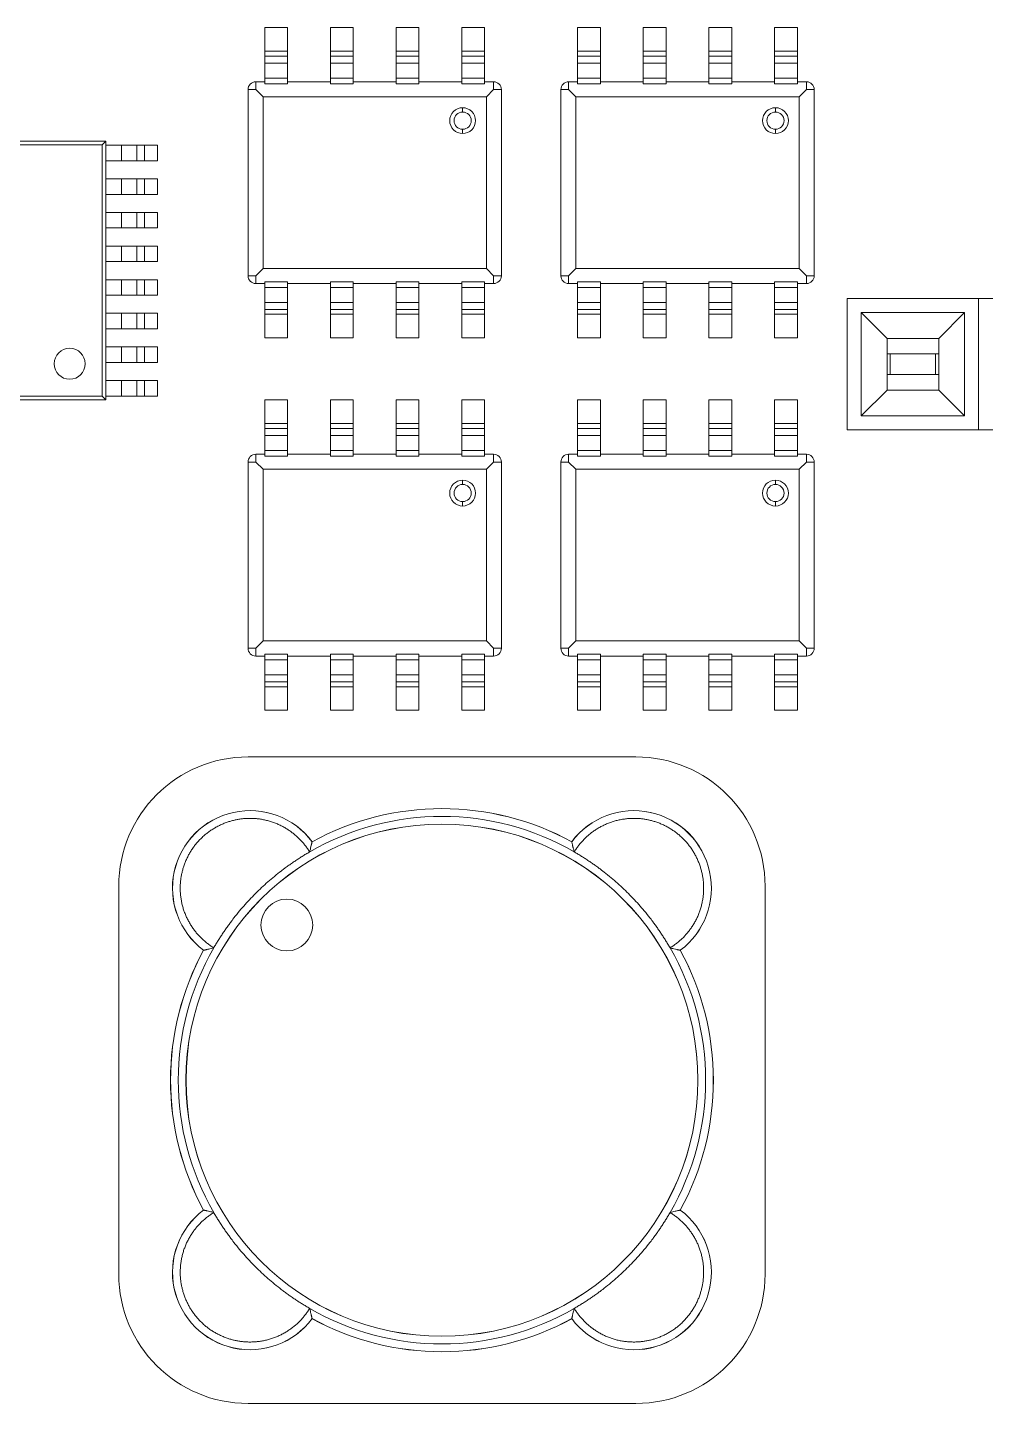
# Model space of a CAD drawing. Header units: millimetres. Extents: x 4 to 289, y 68 to 174.
# Drawn here: x 43.2 to 61.73, y 111.74 to 138.34 of the extents above; entities that cross this region are included whole.
import ezdxf

# ---------------------------------------------------------------- set-up
doc = ezdxf.new("R2010")
doc.units = ezdxf.units.MM
doc.layers.add('1', color=7, linetype='Continuous', true_color=0xffffff)

msp = doc.modelspace()

# ---------------------------------------------------------------- linework, layer by layer
at = {"layer": '1', "color": 155, "linetype": 'Continuous', "lineweight": 18}
for p, q in [((47.789, 138.339), (47.789, 137.884)), ((48.229, 138.339), (47.789, 138.339)), ((48.229, 138.339), (48.229, 137.884)), ((49.059, 138.339), (49.059, 137.884)), ((49.499, 138.339), (49.059, 138.339)), ((49.499, 138.339), (49.499, 137.884)), ((50.329, 138.339), (50.329, 137.884)), ((50.769, 138.339), (50.329, 138.339)), ((50.769, 138.339), (50.769, 137.884)), ((51.599, 138.339), (51.599, 137.884)), ((52.039, 138.339), (51.599, 138.339)), ((52.039, 138.339), (52.039, 137.884)), ((53.839, 138.339), (53.839, 137.884)), ((54.279, 138.339), (53.839, 138.339)), ((54.279, 138.339), (54.279, 137.884)), ((55.109, 138.339), (55.109, 137.884)), ((55.549, 138.339), (55.109, 138.339)), ((55.549, 138.339), (55.549, 137.884)), ((56.379, 138.339), (56.379, 137.884)), ((56.819, 138.339), (56.379, 138.339)), ((56.819, 138.339), (56.819, 137.884)), ((57.649, 138.339), (57.649, 137.884)), ((58.089, 138.339), (57.649, 138.339)), ((58.089, 138.339), (58.089, 137.884)), ((47.789, 137.884), (47.789, 137.787)), ((48.229, 137.884), (48.229, 137.787)), ((49.059, 137.884), (49.059, 137.787)), ((49.499, 137.884), (49.499, 137.787)), ((50.329, 137.884), (50.329, 137.787)), ((50.769, 137.884), (50.769, 137.787)), ((51.599, 137.884), (51.599, 137.787)), ((52.039, 137.884), (52.039, 137.787)), ((53.839, 137.884), (53.839, 137.787)), ((54.279, 137.884), (54.279, 137.787)), ((55.109, 137.884), (55.109, 137.787)), ((55.549, 137.884), (55.549, 137.787)), ((56.379, 137.884), (56.379, 137.787)), ((56.819, 137.884), (56.819, 137.787)), ((57.649, 137.884), (57.649, 137.787)), ((58.089, 137.884), (58.089, 137.787)), ((47.789, 137.787), (47.789, 137.652)), ((47.789, 137.652), (47.789, 137.362)), ((48.229, 137.787), (48.229, 137.652)), ((48.229, 137.652), (48.229, 137.362)), ((49.059, 137.787), (49.059, 137.652)), ((49.059, 137.652), (49.059, 137.362)), ((49.499, 137.787), (49.499, 137.652)), ((49.499, 137.652), (49.499, 137.362)), ((50.329, 137.787), (50.329, 137.652)), ((50.329, 137.652), (50.329, 137.362)), ((50.769, 137.787), (50.769, 137.652)), ((50.769, 137.652), (50.769, 137.362)), ((51.599, 137.787), (51.599, 137.652)), ((51.599, 137.652), (51.599, 137.362)), ((52.039, 137.787), (52.039, 137.652)), ((52.039, 137.652), (52.039, 137.362)), ((53.839, 137.787), (53.839, 137.652)), ((53.839, 137.652), (53.839, 137.362)), ((54.279, 137.787), (54.279, 137.652)), ((54.279, 137.652), (54.279, 137.362)), ((55.109, 137.787), (55.109, 137.652)), ((55.109, 137.652), (55.109, 137.362)), ((55.549, 137.787), (55.549, 137.652)), ((55.549, 137.652), (55.549, 137.362)), ((56.379, 137.787), (56.379, 137.652)), ((56.379, 137.652), (56.379, 137.362)), ((56.819, 137.787), (56.819, 137.652)), ((56.819, 137.652), (56.819, 137.362)), ((57.649, 137.787), (57.649, 137.652)), ((57.649, 137.652), (57.649, 137.362)), ((58.089, 137.787), (58.089, 137.652)), ((58.089, 137.652), (58.089, 137.362)), ((47.789, 137.289), (47.614, 137.289)), ((47.789, 137.362), (47.789, 137.253)), ((48.229, 137.362), (48.229, 137.253)), ((49.059, 137.289), (48.229, 137.289)), ((49.059, 137.362), (49.059, 137.253)), ((49.499, 137.362), (49.499, 137.253)), ((50.329, 137.289), (49.499, 137.289)), ((50.329, 137.362), (50.329, 137.253)), ((50.769, 137.362), (50.769, 137.253)), ((51.599, 137.289), (50.769, 137.289)), ((51.599, 137.362), (51.599, 137.253)), ((52.039, 137.362), (52.039, 137.253)), ((52.214, 137.289), (52.039, 137.289)), ((53.839, 137.289), (53.664, 137.289)), ((53.839, 137.362), (53.839, 137.253)), ((54.279, 137.362), (54.279, 137.253)), ((55.109, 137.289), (54.279, 137.289)), ((55.109, 137.362), (55.109, 137.253)), ((55.549, 137.362), (55.549, 137.253)), ((56.379, 137.289), (55.549, 137.289)), ((56.379, 137.362), (56.379, 137.253)), ((56.819, 137.362), (56.819, 137.253)), ((57.649, 137.289), (56.819, 137.289)), ((57.649, 137.362), (57.649, 137.253)), ((58.089, 137.362), (58.089, 137.253)), ((58.264, 137.289), (58.089, 137.289)), ((47.464, 137.139), (47.464, 133.539)), ((47.755, 136.998), (47.614, 137.139)), ((52.073, 136.998), (47.755, 136.998)), ((47.755, 136.998), (47.755, 133.68)), ((47.789, 137.253), (48.229, 137.253)), ((49.059, 137.253), (49.499, 137.253)), ((50.329, 137.253), (50.769, 137.253)), ((51.599, 137.253), (52.039, 137.253)), ((52.073, 136.998), (52.214, 137.139)), ((52.073, 133.68), (52.073, 136.998)), ((52.364, 133.539), (52.364, 137.139)), ((53.514, 137.139), (53.514, 133.539)), ((53.805, 136.998), (53.664, 137.139)), ((58.123, 136.998), (53.805, 136.998)), ((53.805, 136.998), (53.805, 133.68)), ((53.839, 137.253), (54.279, 137.253)), ((55.109, 137.253), (55.549, 137.253)), ((56.379, 137.253), (56.819, 137.253)), ((57.649, 137.253), (58.089, 137.253)), ((58.123, 136.998), (58.264, 137.139)), ((58.123, 133.68), (58.123, 136.998)), ((58.414, 133.539), (58.414, 137.139)), ((40.314, 136.139), (44.714, 136.139)), ((44.643, 136.069), (40.384, 136.069)), ((44.714, 136.139), (44.643, 136.069)), ((44.643, 131.21), (44.643, 136.069)), ((44.714, 136.139), (44.714, 136.064)), ((45.014, 136.064), (44.714, 136.064)), ((44.714, 136.064), (44.714, 135.764)), ((45.314, 136.064), (45.014, 136.064)), ((45.464, 136.064), (45.314, 136.064)), ((45.314, 136.064), (45.314, 135.764)), ((45.714, 136.064), (45.464, 136.064)), ((45.714, 136.064), (45.714, 135.764)), ((45.014, 135.764), (44.714, 135.764)), ((44.714, 135.764), (44.714, 135.414)), ((45.314, 135.764), (45.014, 135.764)), ((45.464, 135.764), (45.314, 135.764)), ((45.714, 135.764), (45.464, 135.764)), ((45.014, 135.414), (44.714, 135.414)), ((44.714, 135.414), (44.714, 135.114)), ((45.314, 135.414), (45.014, 135.414)), ((45.464, 135.414), (45.314, 135.414)), ((45.314, 135.414), (45.314, 135.114)), ((45.714, 135.414), (45.464, 135.414)), ((45.714, 135.414), (45.714, 135.114)), ((45.014, 135.114), (44.714, 135.114)), ((44.714, 135.114), (44.714, 134.764)), ((45.314, 135.114), (45.014, 135.114)), ((45.464, 135.114), (45.314, 135.114)), ((45.714, 135.114), (45.464, 135.114)), ((45.014, 134.764), (44.714, 134.764)), ((44.714, 134.764), (44.714, 134.464)), ((45.314, 134.764), (45.014, 134.764)), ((45.464, 134.764), (45.314, 134.764)), ((45.314, 134.764), (45.314, 134.464)), ((45.714, 134.764), (45.464, 134.764)), ((45.714, 134.764), (45.714, 134.464)), ((45.014, 134.464), (44.714, 134.464)), ((44.714, 134.464), (44.714, 134.114)), ((45.314, 134.464), (45.014, 134.464)), ((45.464, 134.464), (45.314, 134.464)), ((45.714, 134.464), (45.464, 134.464)), ((45.014, 134.114), (44.714, 134.114)), ((44.714, 134.114), (44.714, 133.814)), ((45.314, 134.114), (45.014, 134.114)), ((45.464, 134.114), (45.314, 134.114)), ((45.314, 134.114), (45.314, 133.814)), ((45.714, 134.114), (45.464, 134.114)), ((45.714, 134.114), (45.714, 133.814)), ((45.014, 133.814), (44.714, 133.814)), ((44.714, 133.814), (44.714, 133.464)), ((45.314, 133.814), (45.014, 133.814)), ((45.464, 133.814), (45.314, 133.814)), ((45.714, 133.814), (45.464, 133.814)), ((47.755, 133.68), (47.614, 133.539)), ((47.755, 133.68), (52.073, 133.68)), ((52.073, 133.68), (52.214, 133.539)), ((53.805, 133.68), (53.664, 133.539)), ((53.805, 133.68), (58.123, 133.68)), ((58.123, 133.68), (58.264, 133.539)), ((45.014, 133.464), (44.714, 133.464)), ((44.714, 133.464), (44.714, 133.164)), ((45.314, 133.464), (45.014, 133.464)), ((45.464, 133.464), (45.314, 133.464)), ((45.314, 133.464), (45.314, 133.164)), ((45.714, 133.464), (45.464, 133.464)), ((45.714, 133.464), (45.714, 133.164)), ((47.614, 133.389), (47.789, 133.389)), ((47.789, 133.425), (47.789, 133.316)), ((48.229, 133.425), (47.789, 133.425)), ((47.789, 133.316), (47.789, 133.026)), ((48.229, 133.425), (48.229, 133.316)), ((48.229, 133.389), (49.059, 133.389)), ((48.229, 133.316), (48.229, 133.026)), ((49.059, 133.425), (49.059, 133.316)), ((49.499, 133.425), (49.059, 133.425)), ((49.059, 133.316), (49.059, 133.026)), ((49.499, 133.425), (49.499, 133.316)), ((49.499, 133.389), (50.329, 133.389)), ((49.499, 133.316), (49.499, 133.026)), ((50.329, 133.425), (50.329, 133.316)), ((50.769, 133.425), (50.329, 133.425)), ((50.329, 133.316), (50.329, 133.026)), ((50.769, 133.425), (50.769, 133.316)), ((50.769, 133.389), (51.599, 133.389)), ((50.769, 133.316), (50.769, 133.026)), ((51.599, 133.425), (51.599, 133.316)), ((52.039, 133.425), (51.599, 133.425)), ((51.599, 133.316), (51.599, 133.026)), ((52.039, 133.425), (52.039, 133.316)), ((52.039, 133.389), (52.214, 133.389)), ((52.039, 133.316), (52.039, 133.026)), ((53.664, 133.389), (53.839, 133.389)), ((53.839, 133.425), (53.839, 133.316)), ((54.279, 133.425), (53.839, 133.425)), ((53.839, 133.316), (53.839, 133.026)), ((54.279, 133.425), (54.279, 133.316)), ((54.279, 133.389), (55.109, 133.389)), ((54.279, 133.316), (54.279, 133.026)), ((55.109, 133.425), (55.109, 133.316)), ((55.549, 133.425), (55.109, 133.425)), ((55.109, 133.316), (55.109, 133.026)), ((55.549, 133.425), (55.549, 133.316)), ((55.549, 133.389), (56.379, 133.389)), ((55.549, 133.316), (55.549, 133.026)), ((56.379, 133.425), (56.379, 133.316)), ((56.819, 133.425), (56.379, 133.425)), ((56.379, 133.316), (56.379, 133.026)), ((56.819, 133.425), (56.819, 133.316)), ((56.819, 133.389), (57.649, 133.389)), ((56.819, 133.316), (56.819, 133.026)), ((57.649, 133.425), (57.649, 133.316)), ((58.089, 133.425), (57.649, 133.425)), ((57.649, 133.316), (57.649, 133.026)), ((58.089, 133.425), (58.089, 133.316)), ((58.089, 133.389), (58.264, 133.389)), ((58.089, 133.316), (58.089, 133.026)), ((45.014, 133.164), (44.714, 133.164)), ((44.714, 133.164), (44.714, 132.814)), ((45.314, 133.164), (45.014, 133.164)), ((45.464, 133.164), (45.314, 133.164)), ((45.714, 133.164), (45.464, 133.164)), ((47.789, 133.026), (47.789, 132.891)), ((48.229, 133.026), (48.229, 132.891)), ((49.059, 133.026), (49.059, 132.891)), ((49.499, 133.026), (49.499, 132.891)), ((50.329, 133.026), (50.329, 132.891)), ((50.769, 133.026), (50.769, 132.891)), ((51.599, 133.026), (51.599, 132.891)), ((52.039, 133.026), (52.039, 132.891)), ((53.839, 133.026), (53.839, 132.891)), ((54.279, 133.026), (54.279, 132.891)), ((55.109, 133.026), (55.109, 132.891)), ((55.549, 133.026), (55.549, 132.891)), ((56.379, 133.026), (56.379, 132.891)), ((56.819, 133.026), (56.819, 132.891)), ((57.649, 133.026), (57.649, 132.891)), ((58.089, 133.026), (58.089, 132.891)), ((59.052, 133.099), (59.052, 130.559)), ((61.592, 133.099), (59.052, 133.099)), ((61.592, 130.559), (61.592, 133.099)), ((61.592, 133.099), (61.592, 130.559)), ((64.132, 133.099), (61.592, 133.099)), ((45.014, 132.814), (44.714, 132.814)), ((44.714, 132.814), (44.714, 132.514)), ((45.314, 132.814), (45.014, 132.814)), ((45.464, 132.814), (45.314, 132.814)), ((45.314, 132.814), (45.314, 132.514)), ((45.714, 132.814), (45.464, 132.814)), ((45.714, 132.814), (45.714, 132.514)), ((47.789, 132.795), (47.789, 132.891)), ((47.789, 132.795), (47.789, 132.339)), ((48.229, 132.795), (48.229, 132.891)), ((48.229, 132.795), (48.229, 132.339)), ((49.059, 132.795), (49.059, 132.891)), ((49.059, 132.795), (49.059, 132.339)), ((49.499, 132.795), (49.499, 132.891)), ((49.499, 132.795), (49.499, 132.339)), ((50.329, 132.795), (50.329, 132.891)), ((50.329, 132.795), (50.329, 132.339)), ((50.769, 132.795), (50.769, 132.891)), ((50.769, 132.795), (50.769, 132.339)), ((51.599, 132.795), (51.599, 132.891)), ((51.599, 132.795), (51.599, 132.339)), ((52.039, 132.795), (52.039, 132.891)), ((52.039, 132.795), (52.039, 132.339)), ((53.839, 132.795), (53.839, 132.891)), ((53.839, 132.795), (53.839, 132.339)), ((54.279, 132.795), (54.279, 132.891)), ((54.279, 132.795), (54.279, 132.339)), ((55.109, 132.795), (55.109, 132.891)), ((55.109, 132.795), (55.109, 132.339)), ((55.549, 132.795), (55.549, 132.891)), ((55.549, 132.795), (55.549, 132.339)), ((56.379, 132.795), (56.379, 132.891)), ((56.379, 132.795), (56.379, 132.339)), ((56.819, 132.795), (56.819, 132.891)), ((56.819, 132.795), (56.819, 132.339)), ((57.649, 132.795), (57.649, 132.891)), ((57.649, 132.795), (57.649, 132.339)), ((58.089, 132.795), (58.089, 132.891)), ((58.089, 132.795), (58.089, 132.339)), ((59.322, 132.829), (59.822, 132.329)), ((59.322, 132.829), (59.322, 130.829)), ((61.322, 132.829), (59.322, 132.829)), ((61.322, 132.829), (60.822, 132.329)), ((61.322, 130.829), (61.322, 132.829)), ((45.014, 132.514), (44.714, 132.514)), ((44.714, 132.514), (44.714, 132.164)), ((45.314, 132.514), (45.014, 132.514)), ((45.464, 132.514), (45.314, 132.514)), ((45.714, 132.514), (45.464, 132.514)), ((48.229, 132.339), (47.789, 132.339)), ((49.499, 132.339), (49.059, 132.339)), ((50.769, 132.339), (50.329, 132.339)), ((52.039, 132.339), (51.599, 132.339)), ((54.279, 132.339), (53.839, 132.339)), ((55.549, 132.339), (55.109, 132.339)), ((56.819, 132.339), (56.379, 132.339)), ((58.089, 132.339), (57.649, 132.339)), ((59.822, 132.329), (60.822, 132.329)), ((59.822, 132.329), (60.822, 132.329)), ((59.822, 131.329), (59.822, 132.329)), ((60.822, 132.329), (60.822, 131.329)), ((45.014, 132.164), (44.714, 132.164)), ((44.714, 132.164), (44.714, 131.864)), ((45.314, 132.164), (45.014, 132.164)), ((45.464, 132.164), (45.314, 132.164)), ((45.314, 132.164), (45.314, 131.864)), ((45.714, 132.164), (45.464, 132.164)), ((45.714, 132.164), (45.714, 131.864)), ((59.822, 132.029), (60.822, 132.029)), ((59.886, 132.029), (59.822, 132.029)), ((59.886, 131.629), (59.886, 132.029)), ((60.758, 132.029), (60.758, 131.629)), ((60.758, 132.029), (60.822, 132.029)), ((45.014, 131.864), (44.714, 131.864)), ((44.714, 131.864), (44.714, 131.514)), ((45.314, 131.864), (45.014, 131.864)), ((45.464, 131.864), (45.314, 131.864)), ((45.714, 131.864), (45.464, 131.864)), ((45.014, 131.514), (44.714, 131.514)), ((44.714, 131.514), (44.714, 131.214)), ((45.314, 131.514), (45.014, 131.514)), ((45.464, 131.514), (45.314, 131.514)), ((45.314, 131.514), (45.314, 131.214)), ((45.714, 131.514), (45.464, 131.514)), ((45.714, 131.514), (45.714, 131.214)), ((59.997, 131.629), (59.822, 131.629)), ((59.822, 131.629), (60.822, 131.629)), ((59.822, 131.629), (59.886, 131.629)), ((60.822, 131.629), (60.646, 131.629)), ((60.822, 131.629), (60.822, 131.629)), ((44.714, 131.139), (40.314, 131.139)), ((40.384, 131.21), (44.643, 131.21)), ((44.714, 131.139), (44.643, 131.21)), ((45.014, 131.214), (44.714, 131.214)), ((44.714, 131.214), (44.714, 131.139)), ((45.314, 131.214), (45.014, 131.214)), ((45.464, 131.214), (45.314, 131.214)), ((45.714, 131.214), (45.464, 131.214)), ((47.789, 131.139), (47.789, 130.684)), ((48.229, 131.139), (47.789, 131.139)), ((48.229, 131.139), (48.229, 130.684)), ((49.059, 131.139), (49.059, 130.684)), ((49.499, 131.139), (49.059, 131.139)), ((49.499, 131.139), (49.499, 130.684)), ((50.329, 131.139), (50.329, 130.684)), ((50.769, 131.139), (50.329, 131.139)), ((50.769, 131.139), (50.769, 130.684)), ((51.599, 131.139), (51.599, 130.684)), ((52.039, 131.139), (51.599, 131.139)), ((52.039, 131.139), (52.039, 130.684)), ((53.839, 131.139), (53.839, 130.684)), ((54.279, 131.139), (53.839, 131.139)), ((54.279, 131.139), (54.279, 130.684)), ((55.109, 131.139), (55.109, 130.684)), ((55.549, 131.139), (55.109, 131.139)), ((55.549, 131.139), (55.549, 130.684)), ((56.379, 131.139), (56.379, 130.684)), ((56.819, 131.139), (56.379, 131.139)), ((56.819, 131.139), (56.819, 130.684)), ((57.649, 131.139), (57.649, 130.684)), ((58.089, 131.139), (57.649, 131.139)), ((58.089, 131.139), (58.089, 130.684)), ((59.322, 130.829), (59.822, 131.329)), ((60.822, 131.329), (59.822, 131.329)), ((60.822, 131.329), (61.322, 130.829)), ((47.789, 130.684), (47.789, 130.587)), ((48.229, 130.684), (48.229, 130.587)), ((49.059, 130.684), (49.059, 130.587)), ((49.499, 130.684), (49.499, 130.587)), ((50.329, 130.684), (50.329, 130.587)), ((50.769, 130.684), (50.769, 130.587)), ((51.599, 130.684), (51.599, 130.587)), ((52.039, 130.684), (52.039, 130.587)), ((53.839, 130.684), (53.839, 130.587)), ((54.279, 130.684), (54.279, 130.587)), ((55.109, 130.684), (55.109, 130.587)), ((55.549, 130.684), (55.549, 130.587)), ((56.379, 130.684), (56.379, 130.587)), ((56.819, 130.684), (56.819, 130.587)), ((57.649, 130.684), (57.649, 130.587)), ((58.089, 130.684), (58.089, 130.587)), ((59.322, 130.829), (61.322, 130.829)), ((47.789, 130.587), (47.789, 130.452)), ((47.789, 130.452), (47.789, 130.162)), ((48.229, 130.587), (48.229, 130.452)), ((48.229, 130.452), (48.229, 130.162)), ((49.059, 130.587), (49.059, 130.452)), ((49.059, 130.452), (49.059, 130.162)), ((49.499, 130.587), (49.499, 130.452)), ((49.499, 130.452), (49.499, 130.162)), ((50.329, 130.587), (50.329, 130.452)), ((50.329, 130.452), (50.329, 130.162)), ((50.769, 130.587), (50.769, 130.452)), ((50.769, 130.452), (50.769, 130.162)), ((51.599, 130.587), (51.599, 130.452)), ((51.599, 130.452), (51.599, 130.162)), ((52.039, 130.587), (52.039, 130.452)), ((52.039, 130.452), (52.039, 130.162)), ((53.839, 130.587), (53.839, 130.452)), ((53.839, 130.452), (53.839, 130.162)), ((54.279, 130.587), (54.279, 130.452)), ((54.279, 130.452), (54.279, 130.162)), ((55.109, 130.587), (55.109, 130.452)), ((55.109, 130.452), (55.109, 130.162)), ((55.549, 130.587), (55.549, 130.452)), ((55.549, 130.452), (55.549, 130.162)), ((56.379, 130.587), (56.379, 130.452)), ((56.379, 130.452), (56.379, 130.162)), ((56.819, 130.587), (56.819, 130.452)), ((56.819, 130.452), (56.819, 130.162)), ((57.649, 130.587), (57.649, 130.452)), ((57.649, 130.452), (57.649, 130.162)), ((58.089, 130.587), (58.089, 130.452)), ((58.089, 130.452), (58.089, 130.162)), ((59.052, 130.559), (61.592, 130.559)), ((59.052, 130.559), (59.052, 130.559)), ((61.592, 130.559), (64.132, 130.559)), ((47.789, 130.089), (47.614, 130.089)), ((47.789, 130.162), (47.789, 130.053)), ((48.229, 130.162), (48.229, 130.053)), ((49.059, 130.089), (48.229, 130.089)), ((49.059, 130.162), (49.059, 130.053)), ((49.499, 130.162), (49.499, 130.053)), ((50.329, 130.089), (49.499, 130.089)), ((50.329, 130.162), (50.329, 130.053)), ((50.769, 130.162), (50.769, 130.053)), ((51.599, 130.089), (50.769, 130.089)), ((51.599, 130.162), (51.599, 130.053)), ((52.039, 130.162), (52.039, 130.053)), ((52.214, 130.089), (52.039, 130.089)), ((53.839, 130.089), (53.664, 130.089)), ((53.839, 130.162), (53.839, 130.053)), ((54.279, 130.162), (54.279, 130.053)), ((55.109, 130.089), (54.279, 130.089)), ((55.109, 130.162), (55.109, 130.053)), ((55.549, 130.162), (55.549, 130.053)), ((56.379, 130.089), (55.549, 130.089)), ((56.379, 130.162), (56.379, 130.053)), ((56.819, 130.162), (56.819, 130.053)), ((57.649, 130.089), (56.819, 130.089)), ((57.649, 130.162), (57.649, 130.053)), ((58.089, 130.162), (58.089, 130.053)), ((58.264, 130.089), (58.089, 130.089)), ((47.464, 129.939), (47.464, 126.339)), ((47.755, 129.798), (47.614, 129.939)), ((47.789, 130.053), (48.229, 130.053)), ((49.059, 130.053), (49.499, 130.053)), ((50.329, 130.053), (50.769, 130.053)), ((51.599, 130.053), (52.039, 130.053)), ((52.073, 129.798), (52.214, 129.939)), ((52.364, 126.339), (52.364, 129.939)), ((53.514, 129.939), (53.514, 126.339)), ((53.805, 129.798), (53.664, 129.939)), ((53.839, 130.053), (54.279, 130.053)), ((55.109, 130.053), (55.549, 130.053)), ((56.379, 130.053), (56.819, 130.053)), ((57.649, 130.053), (58.089, 130.053)), ((58.123, 129.798), (58.264, 129.939)), ((58.414, 126.339), (58.414, 129.939)), ((52.073, 129.798), (47.755, 129.798)), ((47.755, 129.798), (47.755, 126.48)), ((52.073, 126.48), (52.073, 129.798)), ((58.123, 129.798), (53.805, 129.798)), ((53.805, 129.798), (53.805, 126.48)), ((58.123, 126.48), (58.123, 129.798)), ((47.755, 126.48), (47.614, 126.339)), ((47.755, 126.48), (52.073, 126.48)), ((52.073, 126.48), (52.214, 126.339)), ((53.805, 126.48), (53.664, 126.339)), ((53.805, 126.48), (58.123, 126.48)), ((58.123, 126.48), (58.264, 126.339)), ((47.614, 126.189), (47.789, 126.189)), ((47.789, 126.225), (47.789, 126.116)), ((48.229, 126.225), (47.789, 126.225)), ((47.789, 126.116), (47.789, 125.826)), ((48.229, 126.225), (48.229, 126.116)), ((48.229, 126.189), (49.059, 126.189)), ((48.229, 126.116), (48.229, 125.826)), ((49.059, 126.225), (49.059, 126.116)), ((49.499, 126.225), (49.059, 126.225)), ((49.059, 126.116), (49.059, 125.826)), ((49.499, 126.225), (49.499, 126.116)), ((49.499, 126.189), (50.329, 126.189)), ((49.499, 126.116), (49.499, 125.826)), ((50.329, 126.225), (50.329, 126.116)), ((50.769, 126.225), (50.329, 126.225)), ((50.329, 126.116), (50.329, 125.826)), ((50.769, 126.225), (50.769, 126.116)), ((50.769, 126.189), (51.599, 126.189)), ((50.769, 126.116), (50.769, 125.826)), ((51.599, 126.225), (51.599, 126.116)), ((52.039, 126.225), (51.599, 126.225)), ((51.599, 126.116), (51.599, 125.826)), ((52.039, 126.225), (52.039, 126.116)), ((52.039, 126.189), (52.214, 126.189)), ((52.039, 126.116), (52.039, 125.826)), ((53.664, 126.189), (53.839, 126.189)), ((53.839, 126.225), (53.839, 126.116)), ((54.279, 126.225), (53.839, 126.225)), ((53.839, 126.116), (53.839, 125.826)), ((54.279, 126.225), (54.279, 126.116)), ((54.279, 126.189), (55.109, 126.189)), ((54.279, 126.116), (54.279, 125.826)), ((55.109, 126.225), (55.109, 126.116)), ((55.549, 126.225), (55.109, 126.225)), ((55.109, 126.116), (55.109, 125.826)), ((55.549, 126.225), (55.549, 126.116)), ((55.549, 126.189), (56.379, 126.189)), ((55.549, 126.116), (55.549, 125.826)), ((56.379, 126.225), (56.379, 126.116)), ((56.819, 126.225), (56.379, 126.225)), ((56.379, 126.116), (56.379, 125.826)), ((56.819, 126.225), (56.819, 126.116)), ((56.819, 126.189), (57.649, 126.189)), ((56.819, 126.116), (56.819, 125.826)), ((57.649, 126.225), (57.649, 126.116)), ((58.089, 126.225), (57.649, 126.225)), ((57.649, 126.116), (57.649, 125.826)), ((58.089, 126.225), (58.089, 126.116)), ((58.089, 126.189), (58.264, 126.189)), ((58.089, 126.116), (58.089, 125.826)), ((47.789, 125.826), (47.789, 125.691)), ((48.229, 125.826), (48.229, 125.691)), ((49.059, 125.826), (49.059, 125.691)), ((49.499, 125.826), (49.499, 125.691)), ((50.329, 125.826), (50.329, 125.691)), ((50.769, 125.826), (50.769, 125.691)), ((51.599, 125.826), (51.599, 125.691)), ((52.039, 125.826), (52.039, 125.691)), ((53.839, 125.826), (53.839, 125.691)), ((54.279, 125.826), (54.279, 125.691)), ((55.109, 125.826), (55.109, 125.691)), ((55.549, 125.826), (55.549, 125.691)), ((56.379, 125.826), (56.379, 125.691)), ((56.819, 125.826), (56.819, 125.691)), ((57.649, 125.826), (57.649, 125.691)), ((58.089, 125.826), (58.089, 125.691)), ((47.789, 125.595), (47.789, 125.691)), ((47.789, 125.595), (47.789, 125.139)), ((48.229, 125.595), (48.229, 125.691)), ((48.229, 125.595), (48.229, 125.139)), ((49.059, 125.595), (49.059, 125.691)), ((49.059, 125.595), (49.059, 125.139)), ((49.499, 125.595), (49.499, 125.691)), ((49.499, 125.595), (49.499, 125.139)), ((50.329, 125.595), (50.329, 125.691)), ((50.329, 125.595), (50.329, 125.139)), ((50.769, 125.595), (50.769, 125.691)), ((50.769, 125.595), (50.769, 125.139)), ((51.599, 125.595), (51.599, 125.691)), ((51.599, 125.595), (51.599, 125.139)), ((52.039, 125.595), (52.039, 125.691)), ((52.039, 125.595), (52.039, 125.139)), ((53.839, 125.595), (53.839, 125.691)), ((53.839, 125.595), (53.839, 125.139)), ((54.279, 125.595), (54.279, 125.691)), ((54.279, 125.595), (54.279, 125.139)), ((55.109, 125.595), (55.109, 125.691)), ((55.109, 125.595), (55.109, 125.139)), ((55.549, 125.595), (55.549, 125.691)), ((55.549, 125.595), (55.549, 125.139)), ((56.379, 125.595), (56.379, 125.691)), ((56.379, 125.595), (56.379, 125.139)), ((56.819, 125.595), (56.819, 125.691)), ((56.819, 125.595), (56.819, 125.139)), ((57.649, 125.595), (57.649, 125.691)), ((57.649, 125.595), (57.649, 125.139)), ((58.089, 125.595), (58.089, 125.691)), ((58.089, 125.595), (58.089, 125.139)), ((48.229, 125.139), (47.789, 125.139)), ((49.499, 125.139), (49.059, 125.139)), ((50.769, 125.139), (50.329, 125.139)), ((52.039, 125.139), (51.599, 125.139)), ((54.279, 125.139), (53.839, 125.139)), ((55.549, 125.139), (55.109, 125.139)), ((56.819, 125.139), (56.379, 125.139)), ((58.089, 125.139), (57.649, 125.139)), ((54.964, 124.239), (47.464, 124.239)), ((44.964, 121.739), (44.964, 114.239)), ((57.464, 114.239), (57.464, 121.739)), ((47.464, 111.739), (54.964, 111.739))]:
    msp.add_line(p, q, dxfattribs=at)
at = {"layer": '1', "color": 155, "linetype": 'Continuous', "lineweight": 13}
for p, q in [((48.229, 137.884), (47.789, 137.884)), ((49.499, 137.884), (49.059, 137.884)), ((50.769, 137.884), (50.329, 137.884)), ((52.039, 137.884), (51.599, 137.884)), ((54.279, 137.884), (53.839, 137.884)), ((55.549, 137.884), (55.109, 137.884)), ((56.819, 137.884), (56.379, 137.884)), ((58.089, 137.884), (57.649, 137.884)), ((48.229, 137.787), (47.789, 137.787)), ((48.229, 137.652), (47.789, 137.652)), ((49.499, 137.787), (49.059, 137.787)), ((49.499, 137.652), (49.059, 137.652)), ((50.769, 137.787), (50.329, 137.787)), ((50.769, 137.652), (50.329, 137.652)), ((52.039, 137.787), (51.599, 137.787)), ((52.039, 137.652), (51.599, 137.652)), ((54.279, 137.787), (53.839, 137.787)), ((54.279, 137.652), (53.839, 137.652)), ((55.549, 137.787), (55.109, 137.787)), ((55.549, 137.652), (55.109, 137.652)), ((56.819, 137.787), (56.379, 137.787)), ((56.819, 137.652), (56.379, 137.652)), ((58.089, 137.787), (57.649, 137.787)), ((58.089, 137.652), (57.649, 137.652)), ((47.614, 137.139), (47.614, 137.289)), ((48.229, 137.362), (47.789, 137.362)), ((49.499, 137.362), (49.059, 137.362)), ((50.769, 137.362), (50.329, 137.362)), ((52.039, 137.362), (51.599, 137.362)), ((52.214, 137.139), (52.214, 137.289)), ((53.664, 137.139), (53.664, 137.289)), ((54.279, 137.362), (53.839, 137.362)), ((55.549, 137.362), (55.109, 137.362)), ((56.819, 137.362), (56.379, 137.362)), ((58.089, 137.362), (57.649, 137.362)), ((58.264, 137.139), (58.264, 137.289)), ((47.614, 137.139), (47.464, 137.139)), ((52.214, 137.139), (52.364, 137.139)), ((53.664, 137.139), (53.514, 137.139)), ((58.264, 137.139), (58.414, 137.139)), ((51.614, 136.705), (51.614, 136.789)), ((57.664, 136.705), (57.664, 136.789)), ((51.614, 136.373), (51.614, 136.289)), ((57.664, 136.373), (57.664, 136.289)), ((45.014, 136.064), (45.014, 135.764)), ((45.464, 136.064), (45.464, 135.764)), ((45.014, 135.414), (45.014, 135.114)), ((45.464, 135.414), (45.464, 135.114)), ((45.014, 134.764), (45.014, 134.464)), ((45.464, 134.764), (45.464, 134.464)), ((45.014, 134.114), (45.014, 133.814)), ((45.464, 134.114), (45.464, 133.814)), ((47.614, 133.539), (47.464, 133.539)), ((47.614, 133.539), (47.614, 133.389)), ((52.214, 133.539), (52.364, 133.539)), ((52.214, 133.539), (52.214, 133.389)), ((53.664, 133.539), (53.514, 133.539)), ((53.664, 133.539), (53.664, 133.389)), ((58.264, 133.539), (58.414, 133.539)), ((58.264, 133.539), (58.264, 133.389)), ((45.014, 133.464), (45.014, 133.164)), ((45.464, 133.464), (45.464, 133.164)), ((48.229, 133.316), (47.789, 133.316)), ((49.499, 133.316), (49.059, 133.316)), ((50.769, 133.316), (50.329, 133.316)), ((52.039, 133.316), (51.599, 133.316)), ((54.279, 133.316), (53.839, 133.316)), ((55.549, 133.316), (55.109, 133.316)), ((56.819, 133.316), (56.379, 133.316)), ((58.089, 133.316), (57.649, 133.316)), ((48.229, 133.026), (47.789, 133.026)), ((49.499, 133.026), (49.059, 133.026)), ((50.769, 133.026), (50.329, 133.026)), ((52.039, 133.026), (51.599, 133.026)), ((54.279, 133.026), (53.839, 133.026)), ((55.549, 133.026), (55.109, 133.026)), ((56.819, 133.026), (56.379, 133.026)), ((58.089, 133.026), (57.649, 133.026)), ((45.014, 132.814), (45.014, 132.514)), ((45.464, 132.814), (45.464, 132.514)), ((48.229, 132.891), (47.789, 132.891)), ((48.229, 132.795), (47.789, 132.795)), ((49.499, 132.891), (49.059, 132.891)), ((49.499, 132.795), (49.059, 132.795)), ((50.769, 132.891), (50.329, 132.891)), ((50.769, 132.795), (50.329, 132.795)), ((52.039, 132.891), (51.599, 132.891)), ((52.039, 132.795), (51.599, 132.795)), ((54.279, 132.891), (53.839, 132.891)), ((54.279, 132.795), (53.839, 132.795)), ((55.549, 132.891), (55.109, 132.891)), ((55.549, 132.795), (55.109, 132.795)), ((56.819, 132.891), (56.379, 132.891)), ((56.819, 132.795), (56.379, 132.795)), ((58.089, 132.891), (57.649, 132.891)), ((58.089, 132.795), (57.649, 132.795)), ((45.014, 132.164), (45.014, 131.864)), ((45.464, 132.164), (45.464, 131.864)), ((45.014, 131.514), (45.014, 131.214)), ((45.464, 131.514), (45.464, 131.214)), ((48.229, 130.684), (47.789, 130.684)), ((49.499, 130.684), (49.059, 130.684)), ((50.769, 130.684), (50.329, 130.684)), ((52.039, 130.684), (51.599, 130.684)), ((54.279, 130.684), (53.839, 130.684)), ((55.549, 130.684), (55.109, 130.684)), ((56.819, 130.684), (56.379, 130.684)), ((58.089, 130.684), (57.649, 130.684)), ((48.229, 130.587), (47.789, 130.587)), ((48.229, 130.452), (47.789, 130.452)), ((49.499, 130.587), (49.059, 130.587)), ((49.499, 130.452), (49.059, 130.452)), ((50.769, 130.587), (50.329, 130.587)), ((50.769, 130.452), (50.329, 130.452)), ((52.039, 130.587), (51.599, 130.587)), ((52.039, 130.452), (51.599, 130.452)), ((54.279, 130.587), (53.839, 130.587)), ((54.279, 130.452), (53.839, 130.452)), ((55.549, 130.587), (55.109, 130.587)), ((55.549, 130.452), (55.109, 130.452)), ((56.819, 130.587), (56.379, 130.587)), ((56.819, 130.452), (56.379, 130.452)), ((58.089, 130.587), (57.649, 130.587)), ((58.089, 130.452), (57.649, 130.452)), ((47.614, 129.939), (47.614, 130.089)), ((48.229, 130.162), (47.789, 130.162)), ((49.499, 130.162), (49.059, 130.162)), ((50.769, 130.162), (50.329, 130.162)), ((52.039, 130.162), (51.599, 130.162)), ((52.214, 129.939), (52.214, 130.089)), ((53.664, 129.939), (53.664, 130.089)), ((54.279, 130.162), (53.839, 130.162)), ((55.549, 130.162), (55.109, 130.162)), ((56.819, 130.162), (56.379, 130.162)), ((58.089, 130.162), (57.649, 130.162)), ((58.264, 129.939), (58.264, 130.089)), ((47.614, 129.939), (47.464, 129.939)), ((52.214, 129.939), (52.364, 129.939)), ((53.664, 129.939), (53.514, 129.939)), ((58.264, 129.939), (58.414, 129.939)), ((51.614, 129.505), (51.614, 129.589)), ((57.664, 129.505), (57.664, 129.589)), ((51.614, 129.173), (51.614, 129.089)), ((57.664, 129.173), (57.664, 129.089)), ((47.614, 126.339), (47.464, 126.339)), ((47.614, 126.339), (47.614, 126.189)), ((48.229, 126.116), (47.789, 126.116)), ((49.499, 126.116), (49.059, 126.116)), ((50.769, 126.116), (50.329, 126.116)), ((52.039, 126.116), (51.599, 126.116)), ((52.214, 126.339), (52.214, 126.189)), ((52.214, 126.339), (52.364, 126.339)), ((53.664, 126.339), (53.514, 126.339)), ((53.664, 126.339), (53.664, 126.189)), ((54.279, 126.116), (53.839, 126.116)), ((55.549, 126.116), (55.109, 126.116)), ((56.819, 126.116), (56.379, 126.116)), ((58.089, 126.116), (57.649, 126.116)), ((58.264, 126.339), (58.264, 126.189)), ((58.264, 126.339), (58.414, 126.339)), ((48.229, 125.826), (47.789, 125.826)), ((49.499, 125.826), (49.059, 125.826)), ((50.769, 125.826), (50.329, 125.826)), ((52.039, 125.826), (51.599, 125.826)), ((54.279, 125.826), (53.839, 125.826)), ((55.549, 125.826), (55.109, 125.826)), ((56.819, 125.826), (56.379, 125.826)), ((58.089, 125.826), (57.649, 125.826)), ((48.229, 125.691), (47.789, 125.691)), ((48.229, 125.595), (47.789, 125.595)), ((49.499, 125.691), (49.059, 125.691)), ((49.499, 125.595), (49.059, 125.595)), ((50.769, 125.691), (50.329, 125.691)), ((50.769, 125.595), (50.329, 125.595)), ((52.039, 125.691), (51.599, 125.691)), ((52.039, 125.595), (51.599, 125.595)), ((54.279, 125.691), (53.839, 125.691)), ((54.279, 125.595), (53.839, 125.595)), ((55.549, 125.691), (55.109, 125.691)), ((55.549, 125.595), (55.109, 125.595)), ((56.819, 125.691), (56.379, 125.691)), ((56.819, 125.595), (56.379, 125.595)), ((58.089, 125.691), (57.649, 125.691)), ((58.089, 125.595), (57.649, 125.595))]:
    msp.add_line(p, q, dxfattribs=at)
at = {"layer": '1', "color": 155, "linetype": 'Continuous', "lineweight": 18}
for centre, radius in [((51.214, 117.989), 4.951), ((51.214, 117.989), 4.95), ((48.214, 120.989), 0.5)]:
    msp.add_circle(centre, radius, dxfattribs=at)
for centre, radius, start, end in [((47.614, 137.139), 0.15, 90, 180), ((52.214, 137.139), 0.15, 0, 90), ((53.664, 137.139), 0.15, 90, 180), ((58.264, 137.139), 0.15, 0, 90), ((51.614, 136.539), 0.25, 90, 270), ((51.614, 136.539), 0.25, 270, 90), ((57.664, 136.539), 0.25, 90, 270), ((57.664, 136.539), 0.25, 270, 90), ((51.614, 136.539), 0.166, 90, 270), ((51.614, 136.539), 0.166, 270, 90), ((57.664, 136.539), 0.166, 90, 270), ((57.664, 136.539), 0.166, 270, 90), ((47.614, 133.539), 0.15, 180, 270), ((52.214, 133.539), 0.15, 270, 0), ((53.664, 133.539), 0.15, 180, 270), ((58.264, 133.539), 0.15, 270, 0), ((44.014, 131.839), 0.3, 0, 180), ((44.014, 131.839), 0.3, 180, 0), ((47.614, 129.939), 0.15, 90, 180), ((52.214, 129.939), 0.15, 0, 90), ((53.664, 129.939), 0.15, 90, 180), ((58.264, 129.939), 0.15, 0, 90), ((51.614, 129.339), 0.25, 90, 270), ((51.614, 129.339), 0.25, 270, 90), ((57.664, 129.339), 0.25, 90, 270), ((57.664, 129.339), 0.25, 270, 90), ((51.614, 129.339), 0.166, 90, 270), ((51.614, 129.339), 0.166, 270, 90), ((57.664, 129.339), 0.166, 90, 270), ((57.664, 129.339), 0.166, 270, 90), ((47.614, 126.339), 0.15, 180, 270), ((52.214, 126.339), 0.15, 270, 0), ((53.664, 126.339), 0.15, 180, 270), ((58.264, 126.339), 0.15, 270, 0), ((47.464, 121.739), 2.5, 90, 180), ((54.964, 121.739), 2.5, 0, 90), ((47.502, 121.701), 1.5, 36.7702, 233.2132), ((47.502, 121.701), 1.5, 36.7868, 233.2132), ((47.502, 121.701), 1.499, 36.7702, 233.2463), ((51.214, 117.989), 5.25, 61.4264, 118.5783), ((51.214, 117.989), 5.25, 61.4264, 118.5736), ((51.214, 117.989), 5.249, 61.417, 118.5783), ((54.926, 121.701), 1.5, 306.7702, 143.2132), ((54.926, 121.701), 1.5, 306.7868, 143.2132), ((54.926, 121.701), 1.499, 306.7702, 143.2463), ((51.214, 117.989), 5.1, 59.8977, 120.1023), ((51.214, 117.989), 5.25, 151.4264, 208.5736), ((51.214, 117.989), 5.25, 151.4264, 208.5736), ((51.214, 117.989), 5.249, 151.417, 208.583), ((51.214, 117.989), 5.1, 149.8977, 210.1023), ((51.214, 117.989), 5.1, 329.8977, 30.1023), ((51.214, 117.989), 5.249, 331.4217, 28.5783), ((51.214, 117.989), 5.25, 331.4217, 28.5783), ((51.214, 117.989), 5.25, 331.4264, 28.5736), ((47.502, 114.277), 1.5, 126.7868, 323.2298), ((47.502, 114.277), 1.5, 126.7868, 323.2132), ((47.502, 114.277), 1.499, 126.7537, 323.2298), ((54.926, 114.277), 1.5, 216.7868, 53.2298), ((54.926, 114.277), 1.499, 216.7537, 53.2298), ((54.926, 114.277), 1.5, 216.7868, 53.2132), ((47.464, 114.239), 2.5, 180, 270), ((54.964, 114.239), 2.5, 270, 0), ((51.214, 117.989), 5.1, 239.8977, 300.1023), ((51.214, 117.989), 5.25, 241.4217, 298.5736), ((51.214, 117.989), 5.249, 241.4217, 298.583), ((51.214, 117.989), 5.25, 241.4264, 298.5736)]:
    msp.add_arc(centre, radius, start, end, dxfattribs=at)
at = {"layer": '1', "color": 155, "linetype": 'Continuous', "lineweight": 13}
for points in [[(48.655, 122.402), (48.495, 122.664), (48.237, 122.832), (47.971, 123.006), (47.653, 123.042), (47.354, 123.076), (47.069, 122.979), (46.771, 122.878), (46.325, 122.433), (46.224, 122.134), (46.127, 121.849), (46.161, 121.55), (46.197, 121.233), (46.371, 120.966), (46.538, 120.709), (46.801, 120.548)], [(55.626, 120.548), (55.889, 120.708), (56.057, 120.966), (56.231, 121.232), (56.267, 121.55), (56.301, 121.848), (56.204, 122.134), (56.103, 122.432), (55.658, 122.878), (55.359, 122.979), (55.074, 123.076), (54.774, 123.042), (54.458, 123.006), (54.19, 122.832), (53.933, 122.665), (53.773, 122.402)], [(46.801, 115.43), (46.538, 115.27), (46.371, 115.013), (46.197, 114.746), (46.161, 114.429), (46.127, 114.13), (46.224, 113.844), (46.325, 113.546), (46.77, 113.1), (47.069, 112.999), (47.353, 112.902), (47.653, 112.936), (47.97, 112.972), (48.237, 113.146), (48.494, 113.313), (48.655, 113.577)], [(53.773, 113.577), (53.933, 113.314), (54.19, 113.146), (54.457, 112.972), (54.774, 112.936), (55.073, 112.902), (55.359, 112.999), (55.657, 113.1), (56.102, 113.545), (56.204, 113.844), (56.3, 114.129), (56.267, 114.429), (56.231, 114.745), (56.057, 115.013), (55.89, 115.27), (55.626, 115.43)]]:
    msp.add_open_spline(points, degree=2, knots=[0, 0, 0, 0.125, 0.125, 0.25, 0.25, 0.375, 0.375, 0.5, 0.625, 0.625, 0.75, 0.75, 0.875, 0.875, 1, 1, 1], dxfattribs=at)
for points in [[(46.801, 120.548), (47.136, 121.125), (48.077, 122.067), (48.655, 122.402)], [(53.773, 122.402), (54.35, 122.067), (55.292, 121.125), (55.626, 120.548)], [(48.655, 113.577), (48.078, 113.911), (47.136, 114.853), (46.801, 115.43)], [(55.626, 115.43), (55.292, 114.853), (54.35, 113.911), (53.773, 113.577)]]:
    msp.add_open_spline(points, degree=2, dxfattribs=at)
at = {"layer": '1', "color": 155, "linetype": 'Continuous', "lineweight": 18}
for points in [[(48.656, 122.401), (48.656, 122.401), (48.655, 122.401), (48.655, 122.402)], [(53.773, 122.402), (53.773, 122.401), (53.772, 122.401), (53.772, 122.401)], [(46.801, 120.548), (46.801, 120.548), (46.802, 120.547), (46.802, 120.547)], [(55.626, 120.547), (55.626, 120.547), (55.626, 120.548), (55.626, 120.548)], [(46.802, 115.431), (46.802, 115.431), (46.801, 115.43), (46.801, 115.43)], [(55.626, 115.43), (55.626, 115.43), (55.626, 115.431), (55.626, 115.431)], [(48.655, 113.577), (48.655, 113.577), (48.656, 113.577), (48.656, 113.577)], [(53.772, 113.577), (53.772, 113.577), (53.773, 113.577), (53.773, 113.577)]]:
    msp.add_open_spline(points, degree=3, dxfattribs=at)
for points, knots in [([(48.656, 122.401), (48.662, 122.426), (48.674, 122.471), (48.685, 122.52), (48.691, 122.548), (48.695, 122.564), (48.698, 122.576), (48.7, 122.586), (48.701, 122.593), (48.702, 122.598), (48.702, 122.598), (48.703, 122.598)], [0, 0, 0, 0, 0.277316, 0.501981, 0.582117, 0.658592, 0.73171, 0.801871, 0.869568, 0.93539, 1, 1, 1, 1]), ([(53.725, 122.598), (53.725, 122.597), (53.726, 122.596), (53.729, 122.582), (53.734, 122.56), (53.739, 122.536), (53.744, 122.514), (53.748, 122.496), (53.753, 122.475), (53.759, 122.452), (53.765, 122.427), (53.769, 122.41), (53.772, 122.401)], [0, 0, 0, 0, 0.113524, 0.232267, 0.359306, 0.496844, 0.565987, 0.641063, 0.722069, 0.808957, 0.901638, 1, 1, 1, 1]), ([(46.802, 120.547), (46.784, 120.543), (46.751, 120.534), (46.708, 120.524), (46.676, 120.516), (46.654, 120.511), (46.639, 120.508), (46.627, 120.505), (46.617, 120.503), (46.61, 120.502), (46.605, 120.501), (46.605, 120.5), (46.605, 120.5)], [0, 0, 0, 0, 0.195828, 0.363247, 0.502452, 0.583361, 0.660259, 0.733515, 0.803566, 0.870927, 0.936188, 1, 1, 1, 1]), ([(55.626, 120.547), (55.651, 120.541), (55.696, 120.529), (55.745, 120.518), (55.773, 120.511), (55.788, 120.508), (55.801, 120.505), (55.811, 120.503), (55.818, 120.501), (55.822, 120.501), (55.823, 120.5), (55.823, 120.5)], [0, 0, 0, 0, 0.277316, 0.501981, 0.582117, 0.658592, 0.73171, 0.801871, 0.869568, 0.93539, 1, 1, 1, 1]), ([(46.802, 115.431), (46.777, 115.438), (46.731, 115.449), (46.682, 115.46), (46.655, 115.467), (46.639, 115.47), (46.627, 115.473), (46.617, 115.475), (46.61, 115.477), (46.605, 115.478), (46.605, 115.478), (46.605, 115.478)], [0, 0, 0, 0, 0.277316, 0.501981, 0.582117, 0.658592, 0.73171, 0.801871, 0.869568, 0.93539, 1, 1, 1, 1]), ([(55.626, 115.431), (55.644, 115.436), (55.676, 115.444), (55.72, 115.454), (55.752, 115.462), (55.773, 115.467), (55.789, 115.47), (55.801, 115.473), (55.811, 115.475), (55.818, 115.477), (55.822, 115.478), (55.823, 115.478), (55.823, 115.478)], [0, 0, 0, 0, 0.195828, 0.363247, 0.502452, 0.583361, 0.660259, 0.733515, 0.803566, 0.870927, 0.936188, 1, 1, 1, 1]), ([(48.656, 113.577), (48.66, 113.559), (48.669, 113.526), (48.679, 113.483), (48.687, 113.451), (48.691, 113.43), (48.695, 113.414), (48.698, 113.402), (48.7, 113.392), (48.701, 113.385), (48.702, 113.381), (48.702, 113.38), (48.703, 113.38)], [0, 0, 0, 0, 0.195828, 0.363247, 0.502452, 0.583361, 0.660259, 0.733515, 0.803566, 0.870927, 0.936188, 1, 1, 1, 1]), ([(53.772, 113.577), (53.765, 113.552), (53.754, 113.507), (53.743, 113.458), (53.736, 113.43), (53.733, 113.415), (53.73, 113.402), (53.728, 113.392), (53.726, 113.385), (53.725, 113.381), (53.725, 113.38), (53.725, 113.38)], [0, 0, 0, 0, 0.277316, 0.501981, 0.582117, 0.658592, 0.73171, 0.801871, 0.869568, 0.93539, 1, 1, 1, 1])]:
    msp.add_open_spline(points, degree=3, knots=knots, dxfattribs=at)

doc.saveas('drawing.dxf')
